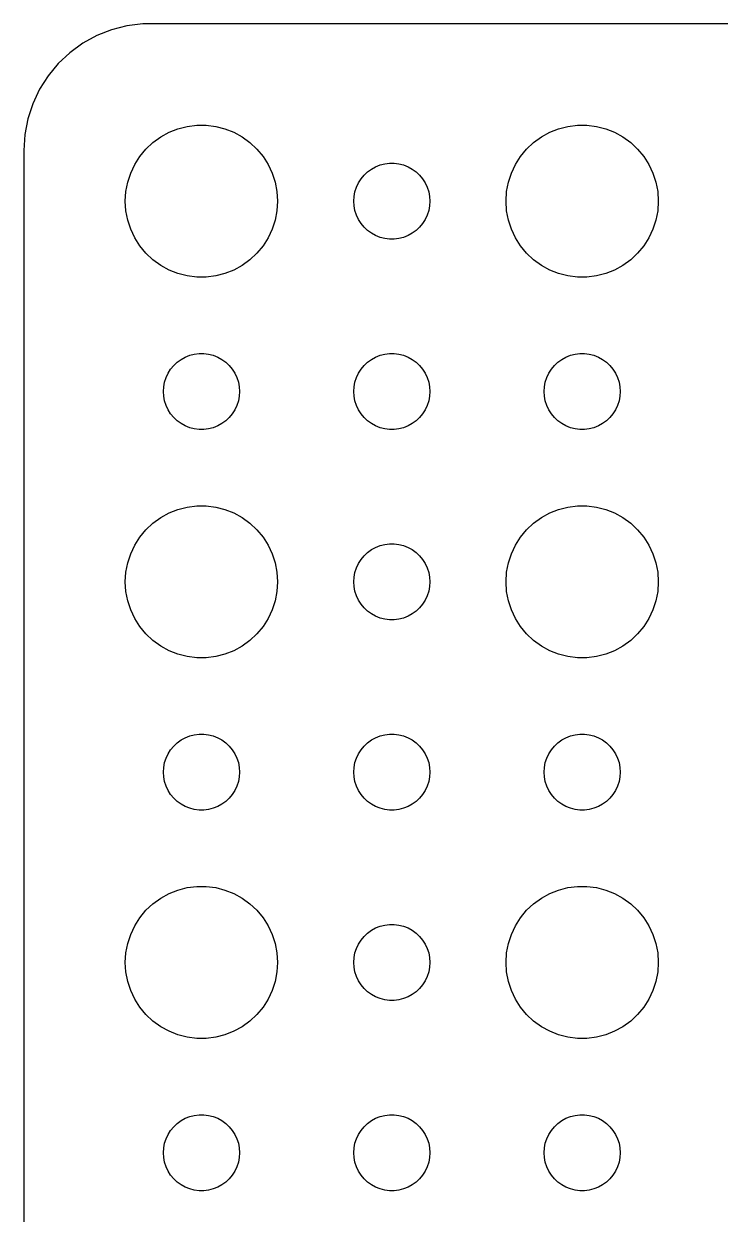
# Model space of a CAD drawing. Header units: metres. Extents: x -112 to 112, y -89 to 89.
# Drawn here: x -112 to -84.56, y 42.58 to 89.49 of the extents above; entities that cross this region are included whole.
import ezdxf

# ---------------------------------------------------------------- set-up
doc = ezdxf.new("R2010")
doc.units = ezdxf.units.M

msp = doc.modelspace()

# ---------------------------------------------------------------- linework, layer by layer
for p, q in [((-108.545, 89.2553), (-109.129, 89.0241)), ((-107.937, 89.4114), (-108.545, 89.2553)), ((-107.314, 89.4901), (-107.937, 89.4114)), ((107.314, 89.4901), (-107.314, 89.4901)), ((-109.679, 88.7216), (-110.187, 88.3526)), ((-109.129, 89.0241), (-109.679, 88.7216)), ((-110.187, 88.3526), (-110.645, 87.9227)), ((-110.645, 87.9227), (-111.045, 87.4389)), ((-111.045, 87.4389), (-111.382, 86.9088)), ((-111.382, 86.9088), (-111.649, 86.3406)), ((-111.649, 86.3406), (-111.843, 85.7434)), ((-111.843, 85.7434), (-111.961, 85.1267)), ((-105.927, 85.3532), (-105.562, 85.4469)), ((-105.562, 85.4469), (-105.188, 85.4941)), ((-105.188, 85.4941), (-104.812, 85.4941)), ((-104.812, 85.4941), (-104.438, 85.4469)), ((-104.438, 85.4469), (-104.073, 85.3532)), ((-90.927, 85.3532), (-90.5621, 85.4469)), ((-90.5621, 85.4469), (-90.1884, 85.4941)), ((-90.1884, 85.4941), (-89.8116, 85.4941)), ((-89.8116, 85.4941), (-89.4379, 85.4469)), ((-89.4379, 85.4469), (-89.073, 85.3532)), ((-111.961, 85.1267), (-112, 84.5)), ((-106.912, 84.8115), (-106.607, 85.033)), ((-106.607, 85.033), (-106.277, 85.2145)), ((-106.277, 85.2145), (-105.927, 85.3532)), ((-104.073, 85.3532), (-103.723, 85.2145)), ((-103.723, 85.2145), (-103.393, 85.033)), ((-103.393, 85.033), (-103.088, 84.8115)), ((-91.9123, 84.8115), (-91.6075, 85.033)), ((-91.6075, 85.033), (-91.2773, 85.2145)), ((-91.2773, 85.2145), (-90.927, 85.3532)), ((-89.073, 85.3532), (-88.7227, 85.2145)), ((-88.7227, 85.2145), (-88.3925, 85.033)), ((-88.3925, 85.033), (-88.0877, 84.8115)), ((-112, 84.5), (-112, -84.5)), ((-107.427, 84.2634), (-107.187, 84.5536)), ((-107.187, 84.5536), (-106.912, 84.8115)), ((-103.088, 84.8115), (-102.813, 84.5536)), ((-102.813, 84.5536), (-102.573, 84.2634)), ((-92.427, 84.2634), (-92.1869, 84.5536)), ((-92.1869, 84.5536), (-91.9123, 84.8115)), ((-88.0877, 84.8115), (-87.8131, 84.5536)), ((-87.8131, 84.5536), (-87.573, 84.2634)), ((-107.629, 83.9453), (-107.427, 84.2634)), ((-102.573, 84.2634), (-102.371, 83.9453)), ((-97.9635, 83.9266), (-97.7811, 83.9734)), ((-97.7811, 83.9734), (-97.5942, 83.997)), ((-97.5942, 83.997), (-97.4058, 83.997)), ((-97.4058, 83.997), (-97.2189, 83.9734)), ((-97.2189, 83.9734), (-97.0365, 83.9266)), ((-92.6289, 83.9453), (-92.427, 84.2634)), ((-87.573, 84.2634), (-87.3711, 83.9453)), ((-107.906, 83.2461), (-107.789, 83.6044)), ((-107.789, 83.6044), (-107.629, 83.9453)), ((-102.371, 83.9453), (-102.211, 83.6044)), ((-102.211, 83.6044), (-102.094, 83.2461)), ((-98.7135, 83.3817), (-98.5934, 83.5268)), ((-98.5934, 83.5268), (-98.4561, 83.6558)), ((-98.4561, 83.6558), (-98.3037, 83.7665)), ((-98.3037, 83.7665), (-98.1387, 83.8572)), ((-98.1387, 83.8572), (-97.9635, 83.9266)), ((-97.0365, 83.9266), (-96.8613, 83.8572)), ((-96.8613, 83.8572), (-96.6963, 83.7665)), ((-96.6963, 83.7665), (-96.5439, 83.6558)), ((-96.5439, 83.6558), (-96.4065, 83.5268)), ((-96.4065, 83.5268), (-96.2865, 83.3817)), ((-92.9057, 83.2461), (-92.7893, 83.6044)), ((-92.7893, 83.6044), (-92.6289, 83.9453)), ((-87.3711, 83.9453), (-87.2107, 83.6044)), ((-87.2107, 83.6044), (-87.0943, 83.2461)), ((-107.976, 82.876), (-107.906, 83.2461)), ((-102.094, 83.2461), (-102.024, 82.876)), ((-98.9529, 82.873), (-98.8947, 83.0522)), ((-98.8947, 83.0522), (-98.8145, 83.2226)), ((-98.8145, 83.2226), (-98.7135, 83.3817)), ((-96.2865, 83.3817), (-96.1855, 83.2226)), ((-96.1855, 83.2226), (-96.1053, 83.0522)), ((-96.1053, 83.0522), (-96.0471, 82.873)), ((-92.9763, 82.876), (-92.9057, 83.2461)), ((-87.0943, 83.2461), (-87.0237, 82.876)), ((-108, 82.5), (-107.976, 82.876)), ((-102.024, 82.876), (-102, 82.5)), ((-99, 82.5), (-98.9882, 82.688)), ((-98.9882, 82.688), (-98.9529, 82.873)), ((-96.0471, 82.873), (-96.0118, 82.688)), ((-96.0118, 82.688), (-96, 82.5)), ((-93, 82.5), (-92.9763, 82.876)), ((-87.0237, 82.876), (-87, 82.5)), ((-107.976, 82.124), (-108, 82.5)), ((-107.906, 81.7539), (-107.976, 82.124)), ((-102.024, 82.124), (-102.094, 81.7539)), ((-102, 82.5), (-102.024, 82.124)), ((-98.9882, 82.312), (-99, 82.5)), ((-98.9529, 82.127), (-98.9882, 82.312)), ((-98.8947, 81.9478), (-98.9529, 82.127)), ((-96.0471, 82.127), (-96.1053, 81.9478)), ((-96.0118, 82.312), (-96.0471, 82.127)), ((-96, 82.5), (-96.0118, 82.312)), ((-92.9763, 82.124), (-93, 82.5)), ((-92.9057, 81.7539), (-92.9763, 82.124)), ((-87.0237, 82.124), (-87.0943, 81.7539)), ((-87, 82.5), (-87.0237, 82.124)), ((-107.789, 81.3956), (-107.906, 81.7539)), ((-102.094, 81.7539), (-102.211, 81.3956)), ((-98.8145, 81.7774), (-98.8947, 81.9478)), ((-98.7135, 81.6183), (-98.8145, 81.7774)), ((-96.1855, 81.7774), (-96.2865, 81.6183)), ((-96.1053, 81.9478), (-96.1855, 81.7774)), ((-92.7893, 81.3956), (-92.9057, 81.7539)), ((-87.0943, 81.7539), (-87.2107, 81.3956)), ((-107.629, 81.0547), (-107.789, 81.3956)), ((-102.211, 81.3956), (-102.371, 81.0547)), ((-98.5934, 81.4732), (-98.7135, 81.6183)), ((-98.4561, 81.3442), (-98.5934, 81.4732)), ((-98.3037, 81.2335), (-98.4561, 81.3442)), ((-98.1387, 81.1428), (-98.3037, 81.2335)), ((-96.6963, 81.2335), (-96.8613, 81.1428)), ((-96.5439, 81.3442), (-96.6963, 81.2335)), ((-96.4065, 81.4732), (-96.5439, 81.3442)), ((-96.2865, 81.6183), (-96.4065, 81.4732)), ((-92.6289, 81.0547), (-92.7893, 81.3956)), ((-87.2107, 81.3956), (-87.3711, 81.0547)), ((-107.427, 80.7366), (-107.629, 81.0547)), ((-107.187, 80.4464), (-107.427, 80.7366)), ((-102.573, 80.7366), (-102.813, 80.4464)), ((-102.371, 81.0547), (-102.573, 80.7366)), ((-97.9635, 81.0734), (-98.1387, 81.1428)), ((-97.7811, 81.0266), (-97.9635, 81.0734)), ((-97.5942, 81.003), (-97.7811, 81.0266)), ((-97.4058, 81.003), (-97.5942, 81.003)), ((-97.2189, 81.0266), (-97.4058, 81.003)), ((-97.0365, 81.0734), (-97.2189, 81.0266)), ((-96.8613, 81.1428), (-97.0365, 81.0734)), ((-92.427, 80.7366), (-92.6289, 81.0547)), ((-92.1869, 80.4464), (-92.427, 80.7366)), ((-87.573, 80.7366), (-87.8131, 80.4464)), ((-87.3711, 81.0547), (-87.573, 80.7366)), ((-106.912, 80.1885), (-107.187, 80.4464)), ((-102.813, 80.4464), (-103.088, 80.1885)), ((-91.9123, 80.1885), (-92.1869, 80.4464)), ((-87.8131, 80.4464), (-88.0877, 80.1885)), ((-106.607, 79.967), (-106.912, 80.1885)), ((-106.277, 79.7855), (-106.607, 79.967)), ((-105.927, 79.6468), (-106.277, 79.7855)), ((-103.723, 79.7855), (-104.073, 79.6468)), ((-103.393, 79.967), (-103.723, 79.7855)), ((-103.088, 80.1885), (-103.393, 79.967)), ((-91.6075, 79.967), (-91.9123, 80.1885)), ((-91.2773, 79.7855), (-91.6075, 79.967)), ((-90.927, 79.6468), (-91.2773, 79.7855)), ((-88.7227, 79.7855), (-89.073, 79.6468)), ((-88.3925, 79.967), (-88.7227, 79.7855)), ((-88.0877, 80.1885), (-88.3925, 79.967)), ((-105.562, 79.5531), (-105.927, 79.6468)), ((-105.188, 79.5059), (-105.562, 79.5531)), ((-104.812, 79.5059), (-105.188, 79.5059)), ((-104.438, 79.5531), (-104.812, 79.5059)), ((-104.073, 79.6468), (-104.438, 79.5531)), ((-90.5621, 79.5531), (-90.927, 79.6468)), ((-90.1884, 79.5059), (-90.5621, 79.5531)), ((-89.8116, 79.5059), (-90.1884, 79.5059)), ((-89.4379, 79.5531), (-89.8116, 79.5059)), ((-89.073, 79.6468), (-89.4379, 79.5531)), ((-105.464, 76.4266), (-105.281, 76.4734)), ((-105.281, 76.4734), (-105.094, 76.497)), ((-105.094, 76.497), (-104.906, 76.497)), ((-104.906, 76.497), (-104.719, 76.4734)), ((-104.719, 76.4734), (-104.536, 76.4266)), ((-97.9635, 76.4266), (-97.7811, 76.4734)), ((-97.7811, 76.4734), (-97.5942, 76.497)), ((-97.5942, 76.497), (-97.4058, 76.497)), ((-97.4058, 76.497), (-97.2189, 76.4734)), ((-97.2189, 76.4734), (-97.0365, 76.4266)), ((-90.4635, 76.4266), (-90.2811, 76.4734)), ((-90.2811, 76.4734), (-90.0942, 76.497)), ((-90.0942, 76.497), (-89.9058, 76.497)), ((-89.9058, 76.497), (-89.7189, 76.4734)), ((-89.7189, 76.4734), (-89.5365, 76.4266)), ((-106.214, 75.8817), (-106.093, 76.0268)), ((-106.093, 76.0268), (-105.956, 76.1558)), ((-105.956, 76.1558), (-105.804, 76.2665)), ((-105.804, 76.2665), (-105.639, 76.3572)), ((-105.639, 76.3572), (-105.464, 76.4266)), ((-104.536, 76.4266), (-104.361, 76.3572)), ((-104.361, 76.3572), (-104.196, 76.2665)), ((-104.196, 76.2665), (-104.044, 76.1558)), ((-104.044, 76.1558), (-103.907, 76.0268)), ((-103.907, 76.0268), (-103.786, 75.8817)), ((-98.7135, 75.8817), (-98.5934, 76.0268)), ((-98.5934, 76.0268), (-98.4561, 76.1558)), ((-98.4561, 76.1558), (-98.3037, 76.2665)), ((-98.3037, 76.2665), (-98.1387, 76.3572)), ((-98.1387, 76.3572), (-97.9635, 76.4266)), ((-97.0365, 76.4266), (-96.8613, 76.3572)), ((-96.8613, 76.3572), (-96.6963, 76.2665)), ((-96.6963, 76.2665), (-96.5439, 76.1558)), ((-96.5439, 76.1558), (-96.4065, 76.0268)), ((-96.4065, 76.0268), (-96.2865, 75.8817)), ((-91.2135, 75.8817), (-91.0934, 76.0268)), ((-91.0934, 76.0268), (-90.9561, 76.1558)), ((-90.9561, 76.1558), (-90.8037, 76.2665)), ((-90.8037, 76.2665), (-90.6387, 76.3572)), ((-90.6387, 76.3572), (-90.4635, 76.4266)), ((-89.5365, 76.4266), (-89.3613, 76.3572)), ((-89.3613, 76.3572), (-89.1963, 76.2665)), ((-89.1963, 76.2665), (-89.0439, 76.1558)), ((-89.0439, 76.1558), (-88.9065, 76.0268)), ((-88.9065, 76.0268), (-88.7865, 75.8817)), ((-106.453, 75.373), (-106.395, 75.5522)), ((-106.395, 75.5522), (-106.314, 75.7226)), ((-106.314, 75.7226), (-106.214, 75.8817)), ((-103.786, 75.8817), (-103.686, 75.7226)), ((-103.686, 75.7226), (-103.605, 75.5522)), ((-103.605, 75.5522), (-103.547, 75.373)), ((-98.9529, 75.373), (-98.8947, 75.5522)), ((-98.8947, 75.5522), (-98.8145, 75.7226)), ((-98.8145, 75.7226), (-98.7135, 75.8817)), ((-96.2865, 75.8817), (-96.1855, 75.7226)), ((-96.1855, 75.7226), (-96.1053, 75.5522)), ((-96.1053, 75.5522), (-96.0471, 75.373)), ((-91.4529, 75.373), (-91.3947, 75.5522)), ((-91.3947, 75.5522), (-91.3145, 75.7226)), ((-91.3145, 75.7226), (-91.2135, 75.8817)), ((-88.7865, 75.8817), (-88.6855, 75.7226)), ((-88.6855, 75.7226), (-88.6053, 75.5522)), ((-88.6053, 75.5522), (-88.5471, 75.373)), ((-106.5, 75), (-106.488, 75.188)), ((-106.488, 75.188), (-106.453, 75.373)), ((-103.547, 75.373), (-103.512, 75.188)), ((-103.512, 75.188), (-103.5, 75)), ((-99, 75), (-98.9882, 75.188)), ((-98.9882, 75.188), (-98.9529, 75.373)), ((-96.0471, 75.373), (-96.0118, 75.188)), ((-96.0118, 75.188), (-96, 75)), ((-91.5, 75), (-91.4882, 75.188)), ((-91.4882, 75.188), (-91.4529, 75.373)), ((-88.5471, 75.373), (-88.5118, 75.188)), ((-88.5118, 75.188), (-88.5, 75)), ((-106.488, 74.812), (-106.5, 75)), ((-106.453, 74.627), (-106.488, 74.812)), ((-106.395, 74.4478), (-106.453, 74.627)), ((-103.547, 74.627), (-103.605, 74.4478)), ((-103.512, 74.812), (-103.547, 74.627)), ((-103.5, 75), (-103.512, 74.812)), ((-98.9882, 74.812), (-99, 75)), ((-98.9529, 74.627), (-98.9882, 74.812)), ((-98.8947, 74.4478), (-98.9529, 74.627)), ((-96.0471, 74.627), (-96.1053, 74.4478)), ((-96.0118, 74.812), (-96.0471, 74.627)), ((-96, 75), (-96.0118, 74.812)), ((-91.4882, 74.812), (-91.5, 75)), ((-91.4529, 74.627), (-91.4882, 74.812)), ((-91.3947, 74.4478), (-91.4529, 74.627)), ((-88.5471, 74.627), (-88.6053, 74.4478)), ((-88.5118, 74.812), (-88.5471, 74.627)), ((-88.5, 75), (-88.5118, 74.812)), ((-106.314, 74.2774), (-106.395, 74.4478)), ((-106.214, 74.1183), (-106.314, 74.2774)), ((-103.686, 74.2774), (-103.786, 74.1183)), ((-103.605, 74.4478), (-103.686, 74.2774)), ((-98.8145, 74.2774), (-98.8947, 74.4478)), ((-98.7135, 74.1183), (-98.8145, 74.2774)), ((-96.1855, 74.2774), (-96.2865, 74.1183)), ((-96.1053, 74.4478), (-96.1855, 74.2774)), ((-91.3145, 74.2774), (-91.3947, 74.4478)), ((-91.2135, 74.1183), (-91.3145, 74.2774)), ((-88.6855, 74.2774), (-88.7865, 74.1183)), ((-88.6053, 74.4478), (-88.6855, 74.2774)), ((-106.093, 73.9732), (-106.214, 74.1183)), ((-105.956, 73.8442), (-106.093, 73.9732)), ((-105.804, 73.7335), (-105.956, 73.8442)), ((-105.639, 73.6428), (-105.804, 73.7335)), ((-104.196, 73.7335), (-104.361, 73.6428)), ((-104.044, 73.8442), (-104.196, 73.7335)), ((-103.907, 73.9732), (-104.044, 73.8442)), ((-103.786, 74.1183), (-103.907, 73.9732)), ((-98.5934, 73.9732), (-98.7135, 74.1183)), ((-98.4561, 73.8442), (-98.5934, 73.9732)), ((-98.3037, 73.7335), (-98.4561, 73.8442)), ((-98.1387, 73.6428), (-98.3037, 73.7335)), ((-96.6963, 73.7335), (-96.8613, 73.6428)), ((-96.5439, 73.8442), (-96.6963, 73.7335)), ((-96.4065, 73.9732), (-96.5439, 73.8442)), ((-96.2865, 74.1183), (-96.4065, 73.9732)), ((-91.0934, 73.9732), (-91.2135, 74.1183)), ((-90.9561, 73.8442), (-91.0934, 73.9732)), ((-90.8037, 73.7335), (-90.9561, 73.8442)), ((-90.6387, 73.6428), (-90.8037, 73.7335)), ((-89.1963, 73.7335), (-89.3613, 73.6428)), ((-89.0439, 73.8442), (-89.1963, 73.7335)), ((-88.9065, 73.9732), (-89.0439, 73.8442)), ((-88.7865, 74.1183), (-88.9065, 73.9732)), ((-105.464, 73.5734), (-105.639, 73.6428)), ((-105.281, 73.5266), (-105.464, 73.5734)), ((-105.094, 73.503), (-105.281, 73.5266)), ((-104.906, 73.503), (-105.094, 73.503)), ((-104.719, 73.5266), (-104.906, 73.503)), ((-104.536, 73.5734), (-104.719, 73.5266)), ((-104.361, 73.6428), (-104.536, 73.5734)), ((-97.9635, 73.5734), (-98.1387, 73.6428)), ((-97.7811, 73.5266), (-97.9635, 73.5734)), ((-97.5942, 73.503), (-97.7811, 73.5266)), ((-97.4058, 73.503), (-97.5942, 73.503)), ((-97.2189, 73.5266), (-97.4058, 73.503)), ((-97.0365, 73.5734), (-97.2189, 73.5266)), ((-96.8613, 73.6428), (-97.0365, 73.5734)), ((-90.4635, 73.5734), (-90.6387, 73.6428)), ((-90.2811, 73.5266), (-90.4635, 73.5734)), ((-90.0942, 73.503), (-90.2811, 73.5266)), ((-89.9058, 73.503), (-90.0942, 73.503)), ((-89.7189, 73.5266), (-89.9058, 73.503)), ((-89.5365, 73.5734), (-89.7189, 73.5266)), ((-89.3613, 73.6428), (-89.5365, 73.5734)), ((-105.927, 70.3532), (-105.562, 70.4469)), ((-105.562, 70.4469), (-105.188, 70.4941)), ((-105.188, 70.4941), (-104.812, 70.4941)), ((-104.812, 70.4941), (-104.438, 70.4469)), ((-104.438, 70.4469), (-104.073, 70.3532)), ((-90.927, 70.3532), (-90.5621, 70.4469)), ((-90.5621, 70.4469), (-90.1884, 70.4941)), ((-90.1884, 70.4941), (-89.8116, 70.4941)), ((-89.8116, 70.4941), (-89.4379, 70.4469)), ((-89.4379, 70.4469), (-89.073, 70.3532)), ((-106.912, 69.8115), (-106.607, 70.033)), ((-106.607, 70.033), (-106.277, 70.2145)), ((-106.277, 70.2145), (-105.927, 70.3532)), ((-104.073, 70.3532), (-103.723, 70.2145)), ((-103.723, 70.2145), (-103.393, 70.033)), ((-103.393, 70.033), (-103.088, 69.8115)), ((-91.9123, 69.8115), (-91.6075, 70.033)), ((-91.6075, 70.033), (-91.2773, 70.2145)), ((-91.2773, 70.2145), (-90.927, 70.3532)), ((-89.073, 70.3532), (-88.7227, 70.2145)), ((-88.7227, 70.2145), (-88.3925, 70.033)), ((-88.3925, 70.033), (-88.0877, 69.8115)), ((-107.427, 69.2634), (-107.187, 69.5536)), ((-107.187, 69.5536), (-106.912, 69.8115)), ((-103.088, 69.8115), (-102.813, 69.5536)), ((-102.813, 69.5536), (-102.573, 69.2634)), ((-92.427, 69.2634), (-92.1869, 69.5536)), ((-92.1869, 69.5536), (-91.9123, 69.8115)), ((-88.0877, 69.8115), (-87.8131, 69.5536)), ((-87.8131, 69.5536), (-87.573, 69.2634)), ((-107.629, 68.9453), (-107.427, 69.2634)), ((-102.573, 69.2634), (-102.371, 68.9453)), ((-97.9635, 68.9266), (-97.7811, 68.9734)), ((-97.7811, 68.9734), (-97.5942, 68.997)), ((-97.5942, 68.997), (-97.4058, 68.997)), ((-97.4058, 68.997), (-97.2189, 68.9734)), ((-97.2189, 68.9734), (-97.0365, 68.9266)), ((-92.6289, 68.9453), (-92.427, 69.2634)), ((-87.573, 69.2634), (-87.3711, 68.9453)), ((-107.906, 68.2461), (-107.789, 68.6044)), ((-107.789, 68.6044), (-107.629, 68.9453)), ((-102.371, 68.9453), (-102.211, 68.6044)), ((-102.211, 68.6044), (-102.094, 68.2461)), ((-98.7135, 68.3817), (-98.5934, 68.5268)), ((-98.5934, 68.5268), (-98.4561, 68.6558)), ((-98.4561, 68.6558), (-98.3037, 68.7665)), ((-98.3037, 68.7665), (-98.1387, 68.8572)), ((-98.1387, 68.8572), (-97.9635, 68.9266)), ((-97.0365, 68.9266), (-96.8613, 68.8572)), ((-96.8613, 68.8572), (-96.6963, 68.7665)), ((-96.6963, 68.7665), (-96.5439, 68.6558)), ((-96.5439, 68.6558), (-96.4065, 68.5268)), ((-96.4065, 68.5268), (-96.2865, 68.3817)), ((-92.9057, 68.2461), (-92.7893, 68.6044)), ((-92.7893, 68.6044), (-92.6289, 68.9453)), ((-87.3711, 68.9453), (-87.2107, 68.6044)), ((-87.2107, 68.6044), (-87.0943, 68.2461)), ((-107.976, 67.876), (-107.906, 68.2461)), ((-102.094, 68.2461), (-102.024, 67.876)), ((-98.9529, 67.873), (-98.8947, 68.0522)), ((-98.8947, 68.0522), (-98.8145, 68.2226)), ((-98.8145, 68.2226), (-98.7135, 68.3817)), ((-96.2865, 68.3817), (-96.1855, 68.2226)), ((-96.1855, 68.2226), (-96.1053, 68.0522)), ((-96.1053, 68.0522), (-96.0471, 67.873)), ((-92.9763, 67.876), (-92.9057, 68.2461)), ((-87.0943, 68.2461), (-87.0237, 67.876)), ((-108, 67.5), (-107.976, 67.876)), ((-102.024, 67.876), (-102, 67.5)), ((-99, 67.5), (-98.9882, 67.688)), ((-98.9882, 67.688), (-98.9529, 67.873)), ((-96.0471, 67.873), (-96.0118, 67.688)), ((-96.0118, 67.688), (-96, 67.5)), ((-93, 67.5), (-92.9763, 67.876)), ((-87.0237, 67.876), (-87, 67.5)), ((-107.976, 67.124), (-108, 67.5)), ((-107.906, 66.7539), (-107.976, 67.124)), ((-102.024, 67.124), (-102.094, 66.7539)), ((-102, 67.5), (-102.024, 67.124)), ((-98.9882, 67.312), (-99, 67.5)), ((-98.9529, 67.127), (-98.9882, 67.312)), ((-98.8947, 66.9478), (-98.9529, 67.127)), ((-96.0471, 67.127), (-96.1053, 66.9478)), ((-96.0118, 67.312), (-96.0471, 67.127)), ((-96, 67.5), (-96.0118, 67.312)), ((-92.9763, 67.124), (-93, 67.5)), ((-92.9057, 66.7539), (-92.9763, 67.124)), ((-87.0237, 67.124), (-87.0943, 66.7539)), ((-87, 67.5), (-87.0237, 67.124)), ((-107.789, 66.3956), (-107.906, 66.7539)), ((-102.094, 66.7539), (-102.211, 66.3956)), ((-98.8145, 66.7774), (-98.8947, 66.9478)), ((-98.7135, 66.6183), (-98.8145, 66.7774)), ((-98.5934, 66.4732), (-98.7135, 66.6183)), ((-96.2865, 66.6183), (-96.4065, 66.4732)), ((-96.1855, 66.7774), (-96.2865, 66.6183)), ((-96.1053, 66.9478), (-96.1855, 66.7774)), ((-92.7893, 66.3956), (-92.9057, 66.7539)), ((-87.0943, 66.7539), (-87.2107, 66.3956)), ((-107.629, 66.0547), (-107.789, 66.3956)), ((-102.211, 66.3956), (-102.371, 66.0547)), ((-98.4561, 66.3442), (-98.5934, 66.4732)), ((-98.3037, 66.2335), (-98.4561, 66.3442)), ((-98.1387, 66.1428), (-98.3037, 66.2335)), ((-96.6963, 66.2335), (-96.8613, 66.1428)), ((-96.5439, 66.3442), (-96.6963, 66.2335)), ((-96.4065, 66.4732), (-96.5439, 66.3442)), ((-92.6289, 66.0547), (-92.7893, 66.3956)), ((-87.2107, 66.3956), (-87.3711, 66.0547)), ((-107.427, 65.7366), (-107.629, 66.0547)), ((-107.187, 65.4464), (-107.427, 65.7366)), ((-102.573, 65.7366), (-102.813, 65.4464)), ((-102.371, 66.0547), (-102.573, 65.7366)), ((-97.9635, 66.0734), (-98.1387, 66.1428)), ((-97.7811, 66.0266), (-97.9635, 66.0734)), ((-97.5942, 66.003), (-97.7811, 66.0266)), ((-97.4058, 66.003), (-97.5942, 66.003)), ((-97.2189, 66.0266), (-97.4058, 66.003)), ((-97.0365, 66.0734), (-97.2189, 66.0266)), ((-96.8613, 66.1428), (-97.0365, 66.0734)), ((-92.427, 65.7366), (-92.6289, 66.0547)), ((-92.1869, 65.4464), (-92.427, 65.7366)), ((-87.573, 65.7366), (-87.8131, 65.4464)), ((-87.3711, 66.0547), (-87.573, 65.7366)), ((-106.912, 65.1885), (-107.187, 65.4464)), ((-102.813, 65.4464), (-103.088, 65.1885)), ((-91.9123, 65.1885), (-92.1869, 65.4464)), ((-87.8131, 65.4464), (-88.0877, 65.1885)), ((-106.607, 64.967), (-106.912, 65.1885)), ((-106.277, 64.7855), (-106.607, 64.967)), ((-105.927, 64.6468), (-106.277, 64.7855)), ((-103.723, 64.7855), (-104.073, 64.6468)), ((-103.393, 64.967), (-103.723, 64.7855)), ((-103.088, 65.1885), (-103.393, 64.967)), ((-91.6075, 64.967), (-91.9123, 65.1885)), ((-91.2773, 64.7855), (-91.6075, 64.967)), ((-90.927, 64.6468), (-91.2773, 64.7855)), ((-88.7227, 64.7855), (-89.073, 64.6468)), ((-88.3925, 64.967), (-88.7227, 64.7855)), ((-88.0877, 65.1885), (-88.3925, 64.967)), ((-105.562, 64.5531), (-105.927, 64.6468)), ((-105.188, 64.5059), (-105.562, 64.5531)), ((-104.812, 64.5059), (-105.188, 64.5059)), ((-104.438, 64.5531), (-104.812, 64.5059)), ((-104.073, 64.6468), (-104.438, 64.5531)), ((-90.5621, 64.5531), (-90.927, 64.6468)), ((-90.1884, 64.5059), (-90.5621, 64.5531)), ((-89.8116, 64.5059), (-90.1884, 64.5059)), ((-89.4379, 64.5531), (-89.8116, 64.5059)), ((-89.073, 64.6468), (-89.4379, 64.5531)), ((-105.464, 61.4266), (-105.281, 61.4734)), ((-105.281, 61.4734), (-105.094, 61.497)), ((-105.094, 61.497), (-104.906, 61.497)), ((-104.906, 61.497), (-104.719, 61.4734)), ((-104.719, 61.4734), (-104.536, 61.4266)), ((-97.9635, 61.4266), (-97.7811, 61.4734)), ((-97.7811, 61.4734), (-97.5942, 61.497)), ((-97.5942, 61.497), (-97.4058, 61.497)), ((-97.4058, 61.497), (-97.2189, 61.4734)), ((-97.2189, 61.4734), (-97.0365, 61.4266)), ((-90.4635, 61.4266), (-90.2811, 61.4734)), ((-90.2811, 61.4734), (-90.0942, 61.497)), ((-90.0942, 61.497), (-89.9058, 61.497)), ((-89.9058, 61.497), (-89.7189, 61.4734)), ((-89.7189, 61.4734), (-89.5365, 61.4266)), ((-106.214, 60.8817), (-106.093, 61.0268)), ((-106.093, 61.0268), (-105.956, 61.1558)), ((-105.956, 61.1558), (-105.804, 61.2665)), ((-105.804, 61.2665), (-105.639, 61.3572)), ((-105.639, 61.3572), (-105.464, 61.4266)), ((-104.536, 61.4266), (-104.361, 61.3572)), ((-104.361, 61.3572), (-104.196, 61.2665)), ((-104.196, 61.2665), (-104.044, 61.1558)), ((-104.044, 61.1558), (-103.907, 61.0268)), ((-103.907, 61.0268), (-103.786, 60.8817)), ((-98.7135, 60.8817), (-98.5934, 61.0268)), ((-98.5934, 61.0268), (-98.4561, 61.1558)), ((-98.4561, 61.1558), (-98.3037, 61.2665)), ((-98.3037, 61.2665), (-98.1387, 61.3572)), ((-98.1387, 61.3572), (-97.9635, 61.4266)), ((-97.0365, 61.4266), (-96.8613, 61.3572)), ((-96.8613, 61.3572), (-96.6963, 61.2665)), ((-96.6963, 61.2665), (-96.5439, 61.1558)), ((-96.5439, 61.1558), (-96.4065, 61.0268)), ((-96.4065, 61.0268), (-96.2865, 60.8817)), ((-91.2135, 60.8817), (-91.0934, 61.0268)), ((-91.0934, 61.0268), (-90.9561, 61.1558)), ((-90.9561, 61.1558), (-90.8037, 61.2665)), ((-90.8037, 61.2665), (-90.6387, 61.3572)), ((-90.6387, 61.3572), (-90.4635, 61.4266)), ((-89.5365, 61.4266), (-89.3613, 61.3572)), ((-89.3613, 61.3572), (-89.1963, 61.2665)), ((-89.1963, 61.2665), (-89.0439, 61.1558)), ((-89.0439, 61.1558), (-88.9065, 61.0268)), ((-88.9065, 61.0268), (-88.7865, 60.8817)), ((-106.453, 60.373), (-106.395, 60.5522)), ((-106.395, 60.5522), (-106.314, 60.7226)), ((-106.314, 60.7226), (-106.214, 60.8817)), ((-103.786, 60.8817), (-103.686, 60.7226)), ((-103.686, 60.7226), (-103.605, 60.5522)), ((-103.605, 60.5522), (-103.547, 60.373)), ((-98.9529, 60.373), (-98.8947, 60.5522)), ((-98.8947, 60.5522), (-98.8145, 60.7226)), ((-98.8145, 60.7226), (-98.7135, 60.8817)), ((-96.2865, 60.8817), (-96.1855, 60.7226)), ((-96.1855, 60.7226), (-96.1053, 60.5522)), ((-96.1053, 60.5522), (-96.0471, 60.373)), ((-91.4529, 60.373), (-91.3947, 60.5522)), ((-91.3947, 60.5522), (-91.3145, 60.7226)), ((-91.3145, 60.7226), (-91.2135, 60.8817)), ((-88.7865, 60.8817), (-88.6855, 60.7226)), ((-88.6855, 60.7226), (-88.6053, 60.5522)), ((-88.6053, 60.5522), (-88.5471, 60.373)), ((-106.5, 60), (-106.488, 60.188)), ((-106.488, 60.188), (-106.453, 60.373)), ((-103.547, 60.373), (-103.512, 60.188)), ((-103.512, 60.188), (-103.5, 60)), ((-99, 60), (-98.9882, 60.188)), ((-98.9882, 60.188), (-98.9529, 60.373)), ((-96.0471, 60.373), (-96.0118, 60.188)), ((-96.0118, 60.188), (-96, 60)), ((-91.5, 60), (-91.4882, 60.188)), ((-91.4882, 60.188), (-91.4529, 60.373)), ((-88.5471, 60.373), (-88.5118, 60.188)), ((-88.5118, 60.188), (-88.5, 60)), ((-106.488, 59.812), (-106.5, 60)), ((-106.453, 59.627), (-106.488, 59.812)), ((-106.395, 59.4478), (-106.453, 59.627)), ((-103.547, 59.627), (-103.605, 59.4478)), ((-103.512, 59.812), (-103.547, 59.627)), ((-103.5, 60), (-103.512, 59.812)), ((-98.9882, 59.812), (-99, 60)), ((-98.9529, 59.627), (-98.9882, 59.812)), ((-98.8947, 59.4478), (-98.9529, 59.627)), ((-96.0471, 59.627), (-96.1053, 59.4478)), ((-96.0118, 59.812), (-96.0471, 59.627)), ((-96, 60), (-96.0118, 59.812)), ((-91.4882, 59.812), (-91.5, 60)), ((-91.4529, 59.627), (-91.4882, 59.812)), ((-91.3947, 59.4478), (-91.4529, 59.627)), ((-88.5471, 59.627), (-88.6053, 59.4478)), ((-88.5118, 59.812), (-88.5471, 59.627)), ((-88.5, 60), (-88.5118, 59.812)), ((-106.314, 59.2774), (-106.395, 59.4478)), ((-106.214, 59.1183), (-106.314, 59.2774)), ((-106.093, 58.9732), (-106.214, 59.1183)), ((-103.786, 59.1183), (-103.907, 58.9732)), ((-103.686, 59.2774), (-103.786, 59.1183)), ((-103.605, 59.4478), (-103.686, 59.2774)), ((-98.8145, 59.2774), (-98.8947, 59.4478)), ((-98.7135, 59.1183), (-98.8145, 59.2774)), ((-98.5934, 58.9732), (-98.7135, 59.1183)), ((-96.2865, 59.1183), (-96.4065, 58.9732)), ((-96.1855, 59.2774), (-96.2865, 59.1183)), ((-96.1053, 59.4478), (-96.1855, 59.2774)), ((-91.3145, 59.2774), (-91.3947, 59.4478)), ((-91.2135, 59.1183), (-91.3145, 59.2774)), ((-91.0934, 58.9732), (-91.2135, 59.1183)), ((-88.7865, 59.1183), (-88.9065, 58.9732)), ((-88.6855, 59.2774), (-88.7865, 59.1183)), ((-88.6053, 59.4478), (-88.6855, 59.2774)), ((-105.956, 58.8442), (-106.093, 58.9732)), ((-105.804, 58.7335), (-105.956, 58.8442)), ((-105.639, 58.6428), (-105.804, 58.7335)), ((-105.464, 58.5734), (-105.639, 58.6428)), ((-104.361, 58.6428), (-104.536, 58.5734)), ((-104.196, 58.7335), (-104.361, 58.6428)), ((-104.044, 58.8442), (-104.196, 58.7335)), ((-103.907, 58.9732), (-104.044, 58.8442)), ((-98.4561, 58.8442), (-98.5934, 58.9732)), ((-98.3037, 58.7335), (-98.4561, 58.8442)), ((-98.1387, 58.6428), (-98.3037, 58.7335)), ((-97.9635, 58.5734), (-98.1387, 58.6428)), ((-96.8613, 58.6428), (-97.0365, 58.5734)), ((-96.6963, 58.7335), (-96.8613, 58.6428)), ((-96.5439, 58.8442), (-96.6963, 58.7335)), ((-96.4065, 58.9732), (-96.5439, 58.8442)), ((-90.9561, 58.8442), (-91.0934, 58.9732)), ((-90.8037, 58.7335), (-90.9561, 58.8442)), ((-90.6387, 58.6428), (-90.8037, 58.7335)), ((-90.4635, 58.5734), (-90.6387, 58.6428)), ((-89.3613, 58.6428), (-89.5365, 58.5734)), ((-89.1963, 58.7335), (-89.3613, 58.6428)), ((-89.0439, 58.8442), (-89.1963, 58.7335)), ((-88.9065, 58.9732), (-89.0439, 58.8442)), ((-105.281, 58.5266), (-105.464, 58.5734)), ((-105.094, 58.503), (-105.281, 58.5266)), ((-104.906, 58.503), (-105.094, 58.503)), ((-104.719, 58.5266), (-104.906, 58.503)), ((-104.536, 58.5734), (-104.719, 58.5266)), ((-97.7811, 58.5266), (-97.9635, 58.5734)), ((-97.5942, 58.503), (-97.7811, 58.5266)), ((-97.4058, 58.503), (-97.5942, 58.503)), ((-97.2189, 58.5266), (-97.4058, 58.503)), ((-97.0365, 58.5734), (-97.2189, 58.5266)), ((-90.2811, 58.5266), (-90.4635, 58.5734)), ((-90.0942, 58.503), (-90.2811, 58.5266)), ((-89.9058, 58.503), (-90.0942, 58.503)), ((-89.7189, 58.5266), (-89.9058, 58.503)), ((-89.5365, 58.5734), (-89.7189, 58.5266)), ((-105.927, 55.3532), (-105.562, 55.4469)), ((-105.562, 55.4469), (-105.188, 55.4941)), ((-105.188, 55.4941), (-104.812, 55.4941)), ((-104.812, 55.4941), (-104.438, 55.4469)), ((-104.438, 55.4469), (-104.073, 55.3532)), ((-90.927, 55.3532), (-90.5621, 55.4469)), ((-90.5621, 55.4469), (-90.1884, 55.4941)), ((-90.1884, 55.4941), (-89.8116, 55.4941)), ((-89.8116, 55.4941), (-89.4379, 55.4469)), ((-89.4379, 55.4469), (-89.073, 55.3532)), ((-106.912, 54.8115), (-106.607, 55.033)), ((-106.607, 55.033), (-106.277, 55.2145)), ((-106.277, 55.2145), (-105.927, 55.3532)), ((-104.073, 55.3532), (-103.723, 55.2145)), ((-103.723, 55.2145), (-103.393, 55.033)), ((-103.393, 55.033), (-103.088, 54.8115)), ((-91.9123, 54.8115), (-91.6075, 55.033)), ((-91.6075, 55.033), (-91.2773, 55.2145)), ((-91.2773, 55.2145), (-90.927, 55.3532)), ((-89.073, 55.3532), (-88.7227, 55.2145)), ((-88.7227, 55.2145), (-88.3925, 55.033)), ((-88.3925, 55.033), (-88.0877, 54.8115)), ((-107.427, 54.2634), (-107.187, 54.5536)), ((-107.187, 54.5536), (-106.912, 54.8115)), ((-103.088, 54.8115), (-102.813, 54.5536)), ((-102.813, 54.5536), (-102.573, 54.2634)), ((-92.427, 54.2634), (-92.1869, 54.5536)), ((-92.1869, 54.5536), (-91.9123, 54.8115)), ((-88.0877, 54.8115), (-87.8131, 54.5536)), ((-87.8131, 54.5536), (-87.573, 54.2634)), ((-107.629, 53.9453), (-107.427, 54.2634)), ((-102.573, 54.2634), (-102.371, 53.9453)), ((-97.9635, 53.9266), (-97.7811, 53.9734)), ((-97.7811, 53.9734), (-97.5942, 53.997)), ((-97.5942, 53.997), (-97.4058, 53.997)), ((-97.4058, 53.997), (-97.2189, 53.9734)), ((-97.2189, 53.9734), (-97.0365, 53.9266)), ((-92.6289, 53.9453), (-92.427, 54.2634)), ((-87.573, 54.2634), (-87.3711, 53.9453)), ((-107.906, 53.2461), (-107.789, 53.6044)), ((-107.789, 53.6044), (-107.629, 53.9453)), ((-102.371, 53.9453), (-102.211, 53.6044)), ((-102.211, 53.6044), (-102.094, 53.2461)), ((-98.7135, 53.3817), (-98.5934, 53.5268)), ((-98.5934, 53.5268), (-98.4561, 53.6558)), ((-98.4561, 53.6558), (-98.3037, 53.7665)), ((-98.3037, 53.7665), (-98.1387, 53.8572)), ((-98.1387, 53.8572), (-97.9635, 53.9266)), ((-97.0365, 53.9266), (-96.8613, 53.8572)), ((-96.8613, 53.8572), (-96.6963, 53.7665)), ((-96.6963, 53.7665), (-96.5439, 53.6558)), ((-96.5439, 53.6558), (-96.4065, 53.5268)), ((-96.4065, 53.5268), (-96.2865, 53.3817)), ((-92.9057, 53.2461), (-92.7893, 53.6044)), ((-92.7893, 53.6044), (-92.6289, 53.9453)), ((-87.3711, 53.9453), (-87.2107, 53.6044)), ((-87.2107, 53.6044), (-87.0943, 53.2461)), ((-107.976, 52.876), (-107.906, 53.2461)), ((-102.094, 53.2461), (-102.024, 52.876)), ((-98.9529, 52.873), (-98.8947, 53.0522)), ((-98.8947, 53.0522), (-98.8145, 53.2226)), ((-98.8145, 53.2226), (-98.7135, 53.3817)), ((-96.2865, 53.3817), (-96.1855, 53.2226)), ((-96.1855, 53.2226), (-96.1053, 53.0522)), ((-96.1053, 53.0522), (-96.0471, 52.873)), ((-92.9763, 52.876), (-92.9057, 53.2461)), ((-87.0943, 53.2461), (-87.0237, 52.876)), ((-108, 52.5), (-107.976, 52.876)), ((-102.024, 52.876), (-102, 52.5)), ((-99, 52.5), (-98.9882, 52.688)), ((-98.9882, 52.688), (-98.9529, 52.873)), ((-96.0471, 52.873), (-96.0118, 52.688)), ((-96.0118, 52.688), (-96, 52.5)), ((-93, 52.5), (-92.9763, 52.876)), ((-87.0237, 52.876), (-87, 52.5)), ((-107.976, 52.124), (-108, 52.5)), ((-107.906, 51.7539), (-107.976, 52.124)), ((-102.024, 52.124), (-102.094, 51.7539)), ((-102, 52.5), (-102.024, 52.124)), ((-98.9882, 52.312), (-99, 52.5)), ((-98.9529, 52.127), (-98.9882, 52.312)), ((-98.8947, 51.9478), (-98.9529, 52.127)), ((-96.0471, 52.127), (-96.1053, 51.9478)), ((-96.0118, 52.312), (-96.0471, 52.127)), ((-96, 52.5), (-96.0118, 52.312)), ((-92.9763, 52.124), (-93, 52.5)), ((-92.9057, 51.7539), (-92.9763, 52.124)), ((-87.0237, 52.124), (-87.0943, 51.7539)), ((-87, 52.5), (-87.0237, 52.124)), ((-107.789, 51.3956), (-107.906, 51.7539)), ((-102.094, 51.7539), (-102.211, 51.3956)), ((-98.8145, 51.7774), (-98.8947, 51.9478)), ((-98.7135, 51.6183), (-98.8145, 51.7774)), ((-98.5934, 51.4732), (-98.7135, 51.6183)), ((-96.2865, 51.6183), (-96.4065, 51.4732)), ((-96.1855, 51.7774), (-96.2865, 51.6183)), ((-96.1053, 51.9478), (-96.1855, 51.7774)), ((-92.7893, 51.3956), (-92.9057, 51.7539)), ((-87.0943, 51.7539), (-87.2107, 51.3956)), ((-107.629, 51.0547), (-107.789, 51.3956)), ((-102.211, 51.3956), (-102.371, 51.0547)), ((-98.4561, 51.3442), (-98.5934, 51.4732)), ((-98.3037, 51.2335), (-98.4561, 51.3442)), ((-98.1387, 51.1428), (-98.3037, 51.2335)), ((-97.9635, 51.0734), (-98.1387, 51.1428)), ((-96.8613, 51.1428), (-97.0365, 51.0734)), ((-96.6963, 51.2335), (-96.8613, 51.1428)), ((-96.5439, 51.3442), (-96.6963, 51.2335)), ((-96.4065, 51.4732), (-96.5439, 51.3442)), ((-92.6289, 51.0547), (-92.7893, 51.3956)), ((-87.2107, 51.3956), (-87.3711, 51.0547)), ((-107.427, 50.7366), (-107.629, 51.0547)), ((-107.187, 50.4464), (-107.427, 50.7366)), ((-102.573, 50.7366), (-102.813, 50.4464)), ((-102.371, 51.0547), (-102.573, 50.7366)), ((-97.7811, 51.0266), (-97.9635, 51.0734)), ((-97.5942, 51.003), (-97.7811, 51.0266)), ((-97.4058, 51.003), (-97.5942, 51.003)), ((-97.2189, 51.0266), (-97.4058, 51.003)), ((-97.0365, 51.0734), (-97.2189, 51.0266)), ((-92.427, 50.7366), (-92.6289, 51.0547)), ((-92.1869, 50.4464), (-92.427, 50.7366)), ((-87.573, 50.7366), (-87.8131, 50.4464)), ((-87.3711, 51.0547), (-87.573, 50.7366)), ((-106.912, 50.1885), (-107.187, 50.4464)), ((-102.813, 50.4464), (-103.088, 50.1885)), ((-91.9123, 50.1885), (-92.1869, 50.4464)), ((-87.8131, 50.4464), (-88.0877, 50.1885)), ((-106.607, 49.967), (-106.912, 50.1885)), ((-106.277, 49.7855), (-106.607, 49.967)), ((-105.927, 49.6468), (-106.277, 49.7855)), ((-103.723, 49.7855), (-104.073, 49.6468)), ((-103.393, 49.967), (-103.723, 49.7855)), ((-103.088, 50.1885), (-103.393, 49.967)), ((-91.6075, 49.967), (-91.9123, 50.1885)), ((-91.2773, 49.7855), (-91.6075, 49.967)), ((-90.927, 49.6468), (-91.2773, 49.7855)), ((-88.7227, 49.7855), (-89.073, 49.6468)), ((-88.3925, 49.967), (-88.7227, 49.7855)), ((-88.0877, 50.1885), (-88.3925, 49.967)), ((-105.562, 49.5531), (-105.927, 49.6468)), ((-105.188, 49.5059), (-105.562, 49.5531)), ((-104.812, 49.5059), (-105.188, 49.5059)), ((-104.438, 49.5531), (-104.812, 49.5059)), ((-104.073, 49.6468), (-104.438, 49.5531)), ((-90.5621, 49.5531), (-90.927, 49.6468)), ((-90.1884, 49.5059), (-90.5621, 49.5531)), ((-89.8116, 49.5059), (-90.1884, 49.5059)), ((-89.4379, 49.5531), (-89.8116, 49.5059)), ((-89.073, 49.6468), (-89.4379, 49.5531)), ((-105.464, 46.4266), (-105.281, 46.4734)), ((-105.281, 46.4734), (-105.094, 46.497)), ((-105.094, 46.497), (-104.906, 46.497)), ((-104.906, 46.497), (-104.719, 46.4734)), ((-104.719, 46.4734), (-104.536, 46.4266)), ((-97.9635, 46.4266), (-97.7811, 46.4734)), ((-97.7811, 46.4734), (-97.5942, 46.497)), ((-97.5942, 46.497), (-97.4058, 46.497)), ((-97.4058, 46.497), (-97.2189, 46.4734)), ((-97.2189, 46.4734), (-97.0365, 46.4266)), ((-90.4635, 46.4266), (-90.2811, 46.4734)), ((-90.2811, 46.4734), (-90.0942, 46.497)), ((-90.0942, 46.497), (-89.9058, 46.497)), ((-89.9058, 46.497), (-89.7189, 46.4734)), ((-89.7189, 46.4734), (-89.5365, 46.4266)), ((-106.214, 45.8817), (-106.093, 46.0268)), ((-106.093, 46.0268), (-105.956, 46.1558)), ((-105.956, 46.1558), (-105.804, 46.2665)), ((-105.804, 46.2665), (-105.639, 46.3572)), ((-105.639, 46.3572), (-105.464, 46.4266)), ((-104.536, 46.4266), (-104.361, 46.3572)), ((-104.361, 46.3572), (-104.196, 46.2665)), ((-104.196, 46.2665), (-104.044, 46.1558)), ((-104.044, 46.1558), (-103.907, 46.0268)), ((-103.907, 46.0268), (-103.786, 45.8817)), ((-98.7135, 45.8817), (-98.5934, 46.0268)), ((-98.5934, 46.0268), (-98.4561, 46.1558)), ((-98.4561, 46.1558), (-98.3037, 46.2665)), ((-98.3037, 46.2665), (-98.1387, 46.3572)), ((-98.1387, 46.3572), (-97.9635, 46.4266)), ((-97.0365, 46.4266), (-96.8613, 46.3572)), ((-96.8613, 46.3572), (-96.6963, 46.2665)), ((-96.6963, 46.2665), (-96.5439, 46.1558)), ((-96.5439, 46.1558), (-96.4065, 46.0268)), ((-96.4065, 46.0268), (-96.2865, 45.8817)), ((-91.2135, 45.8817), (-91.0934, 46.0268)), ((-91.0934, 46.0268), (-90.9561, 46.1558)), ((-90.9561, 46.1558), (-90.8037, 46.2665)), ((-90.8037, 46.2665), (-90.6387, 46.3572)), ((-90.6387, 46.3572), (-90.4635, 46.4266)), ((-89.5365, 46.4266), (-89.3613, 46.3572)), ((-89.3613, 46.3572), (-89.1963, 46.2665)), ((-89.1963, 46.2665), (-89.0439, 46.1558)), ((-89.0439, 46.1558), (-88.9065, 46.0268)), ((-88.9065, 46.0268), (-88.7865, 45.8817)), ((-106.453, 45.373), (-106.395, 45.5522)), ((-106.395, 45.5522), (-106.314, 45.7226)), ((-106.314, 45.7226), (-106.214, 45.8817)), ((-103.786, 45.8817), (-103.686, 45.7226)), ((-103.686, 45.7226), (-103.605, 45.5522)), ((-103.605, 45.5522), (-103.547, 45.373)), ((-98.9529, 45.373), (-98.8947, 45.5522)), ((-98.8947, 45.5522), (-98.8145, 45.7226)), ((-98.8145, 45.7226), (-98.7135, 45.8817)), ((-96.2865, 45.8817), (-96.1855, 45.7226)), ((-96.1855, 45.7226), (-96.1053, 45.5522)), ((-96.1053, 45.5522), (-96.0471, 45.373)), ((-91.4529, 45.373), (-91.3947, 45.5522)), ((-91.3947, 45.5522), (-91.3145, 45.7226)), ((-91.3145, 45.7226), (-91.2135, 45.8817)), ((-88.7865, 45.8817), (-88.6855, 45.7226)), ((-88.6855, 45.7226), (-88.6053, 45.5522)), ((-88.6053, 45.5522), (-88.5471, 45.373)), ((-106.5, 45), (-106.488, 45.188)), ((-106.488, 45.188), (-106.453, 45.373)), ((-103.547, 45.373), (-103.512, 45.188)), ((-103.512, 45.188), (-103.5, 45)), ((-99, 45), (-98.9882, 45.188)), ((-98.9882, 45.188), (-98.9529, 45.373)), ((-96.0471, 45.373), (-96.0118, 45.188)), ((-96.0118, 45.188), (-96, 45)), ((-91.5, 45), (-91.4882, 45.188)), ((-91.4882, 45.188), (-91.4529, 45.373)), ((-88.5471, 45.373), (-88.5118, 45.188)), ((-88.5118, 45.188), (-88.5, 45)), ((-106.488, 44.812), (-106.5, 45)), ((-106.453, 44.627), (-106.488, 44.812)), ((-106.395, 44.4478), (-106.453, 44.627)), ((-103.547, 44.627), (-103.605, 44.4478)), ((-103.512, 44.812), (-103.547, 44.627)), ((-103.5, 45), (-103.512, 44.812)), ((-98.9882, 44.812), (-99, 45)), ((-98.9529, 44.627), (-98.9882, 44.812)), ((-98.8947, 44.4478), (-98.9529, 44.627)), ((-96.0471, 44.627), (-96.1053, 44.4478)), ((-96.0118, 44.812), (-96.0471, 44.627)), ((-96, 45), (-96.0118, 44.812)), ((-91.4882, 44.812), (-91.5, 45)), ((-91.4529, 44.627), (-91.4882, 44.812)), ((-91.3947, 44.4478), (-91.4529, 44.627)), ((-88.5471, 44.627), (-88.6053, 44.4478)), ((-88.5118, 44.812), (-88.5471, 44.627)), ((-88.5, 45), (-88.5118, 44.812)), ((-106.314, 44.2774), (-106.395, 44.4478)), ((-106.214, 44.1183), (-106.314, 44.2774)), ((-106.093, 43.9732), (-106.214, 44.1183)), ((-103.786, 44.1183), (-103.907, 43.9732)), ((-103.686, 44.2774), (-103.786, 44.1183)), ((-103.605, 44.4478), (-103.686, 44.2774)), ((-98.8145, 44.2774), (-98.8947, 44.4478)), ((-98.7135, 44.1183), (-98.8145, 44.2774)), ((-98.5934, 43.9732), (-98.7135, 44.1183)), ((-96.2865, 44.1183), (-96.4065, 43.9732)), ((-96.1855, 44.2774), (-96.2865, 44.1183)), ((-96.1053, 44.4478), (-96.1855, 44.2774)), ((-91.3145, 44.2774), (-91.3947, 44.4478)), ((-91.2135, 44.1183), (-91.3145, 44.2774)), ((-91.0934, 43.9732), (-91.2135, 44.1183)), ((-88.7865, 44.1183), (-88.9065, 43.9732)), ((-88.6855, 44.2774), (-88.7865, 44.1183)), ((-88.6053, 44.4478), (-88.6855, 44.2774)), ((-105.956, 43.8442), (-106.093, 43.9732)), ((-105.804, 43.7335), (-105.956, 43.8442)), ((-105.639, 43.6428), (-105.804, 43.7335)), ((-105.464, 43.5734), (-105.639, 43.6428)), ((-104.361, 43.6428), (-104.536, 43.5734)), ((-104.196, 43.7335), (-104.361, 43.6428)), ((-104.044, 43.8442), (-104.196, 43.7335)), ((-103.907, 43.9732), (-104.044, 43.8442)), ((-98.4561, 43.8442), (-98.5934, 43.9732)), ((-98.3037, 43.7335), (-98.4561, 43.8442)), ((-98.1387, 43.6428), (-98.3037, 43.7335)), ((-97.9635, 43.5734), (-98.1387, 43.6428)), ((-96.8613, 43.6428), (-97.0365, 43.5734)), ((-96.6963, 43.7335), (-96.8613, 43.6428)), ((-96.5439, 43.8442), (-96.6963, 43.7335)), ((-96.4065, 43.9732), (-96.5439, 43.8442)), ((-90.9561, 43.8442), (-91.0934, 43.9732)), ((-90.8037, 43.7335), (-90.9561, 43.8442)), ((-90.6387, 43.6428), (-90.8037, 43.7335)), ((-90.4635, 43.5734), (-90.6387, 43.6428)), ((-89.3613, 43.6428), (-89.5365, 43.5734)), ((-89.1963, 43.7335), (-89.3613, 43.6428)), ((-89.0439, 43.8442), (-89.1963, 43.7335)), ((-88.9065, 43.9732), (-89.0439, 43.8442)), ((-105.281, 43.5266), (-105.464, 43.5734)), ((-105.094, 43.503), (-105.281, 43.5266)), ((-104.906, 43.503), (-105.094, 43.503)), ((-104.719, 43.5266), (-104.906, 43.503)), ((-104.536, 43.5734), (-104.719, 43.5266)), ((-97.7811, 43.5266), (-97.9635, 43.5734)), ((-97.5942, 43.503), (-97.7811, 43.5266)), ((-97.4058, 43.503), (-97.5942, 43.503)), ((-97.2189, 43.5266), (-97.4058, 43.503)), ((-97.0365, 43.5734), (-97.2189, 43.5266)), ((-90.2811, 43.5266), (-90.4635, 43.5734)), ((-90.0942, 43.503), (-90.2811, 43.5266)), ((-89.9058, 43.503), (-90.0942, 43.503)), ((-89.7189, 43.5266), (-89.9058, 43.503)), ((-89.5365, 43.5734), (-89.7189, 43.5266))]:
    msp.add_line(p, q)

doc.saveas('drawing.dxf')
